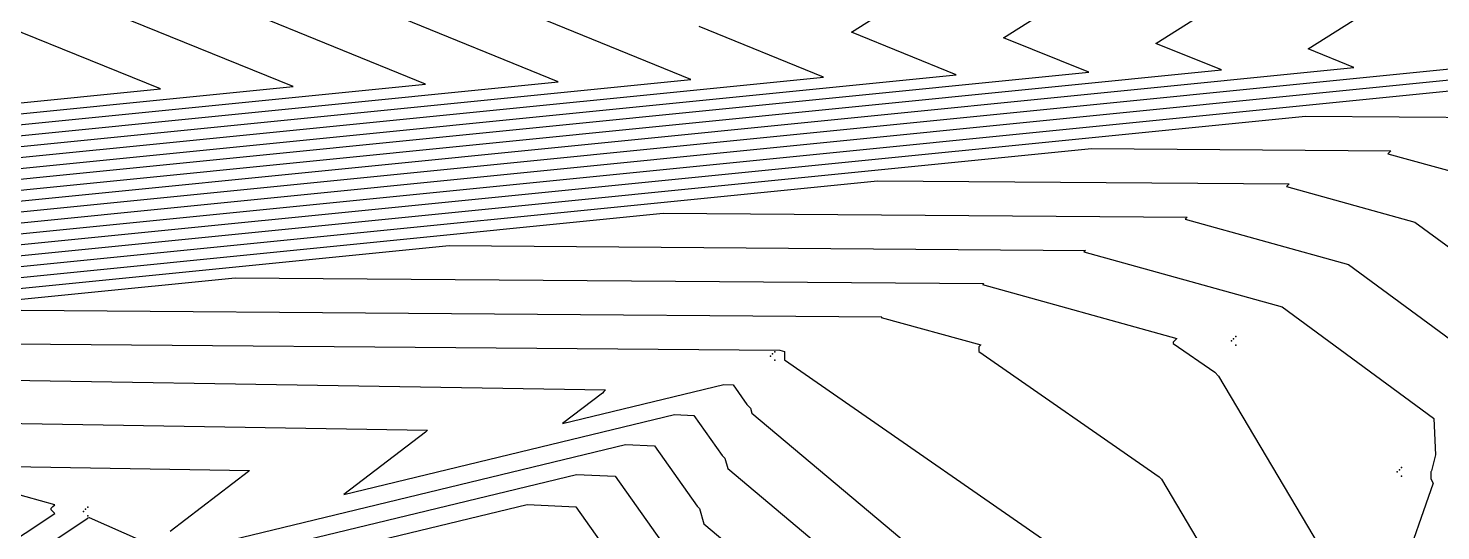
# Model space of a CAD drawing. Header units: metres. Extents: x 419582 to 423558, y 4805372 to 4807539.
# Drawn here: x 419749.7 to 419815.3, y 4805568.7 to 4805592 of the extents above; entities that cross this region are included whole.
import ezdxf

# ---------------------------------------------------------------- set-up
doc = ezdxf.new("R2010")
doc.units = ezdxf.units.M
for name, color, linetype in [('C-TINN', 4, 'Continuous'), ('C-TOPO-MAJR', 9, 'Continuous'), ('C-TOPO-MINR', 8, 'Continuous')]:
    doc.layers.add(name, color=color, linetype=linetype)

msp = doc.modelspace()

# ---------------------------------------------------------------- linework, layer by layer
at = {"layer": 'C-TINN', "color": 4, "linetype": 'Continuous', "lineweight": -3}
for p in [(419805.54, 4805577.48, 1496.7), (419805.64, 4805577.58, 1496.7), (419805.74, 4805577.68, 1496.7), (419784.14, 4805576.78, 1499.05), (419784.24, 4805576.88, 1499.05), (419784.34, 4805576.98, 1499.05), (419805.74, 4805577.28, 1496.7), (419784.34, 4805576.58, 1499.05), (419813.34, 4805571.5, 1496.8), (419813.44, 4805571.6, 1496.8), (419813.24, 4805571.4, 1496.8), (419813.44, 4805571.2, 1496.8), (419752.25, 4805569.57, 1502.91), (419752.35, 4805569.67, 1502.91), (419752.45, 4805569.77, 1502.91), (419752.45, 4805569.37, 1502.91)]:
    msp.add_point(p, dxfattribs=at)
at = {"layer": 'C-TOPO-MAJR', "color": 9, "linetype": 'Continuous', "lineweight": -3, "flags": 128}
for points, elevation in [([(419662.604, 4805557.27), (419667.374, 4805558.298), (419668.531, 4805560.448), (419668.591, 4805560.387), (419668.661, 4805560.457), (419668.731, 4805560.527), (419669.761, 4805560.823), (419679.245, 4805566.561), (419681.903, 4805567.614), (419681.959, 4805567.671), (419682.016, 4805567.727), (419684.752, 4805568.065), (419691.945, 4805572.941), (419691.945, 4805573.177), (419698.455, 4805579.232), (419698.497, 4805579.274), (419698.539, 4805579.316), (419698.852, 4805580.441), (419792.761, 4805589.835), (419787.897, 4805591.811), (419806.584, 4805603.595)], 1485), ([(419662.551, 4805562.792), (419666.353, 4805569.861), (419666.353, 4805569.865), (419666.452, 4805569.964), (419666.551, 4805570.063), (419666.64, 4805570.148), (419667.164, 4805570.379), (419667.191, 4805570.351), (419667.191, 4805570.007), (419670.143, 4805570.855), (419671.38, 4805571.604), (419676.294, 4805573.551), (419676.314, 4805573.571), (419676.333, 4805573.591), (419681.392, 4805574.216), (419685.307, 4805576.869), (419685.307, 4805577.18), (419688.85, 4805580.475), (419688.872, 4805580.498), (419688.895, 4805580.521), (419689.31, 4805582.017), (419761.983, 4805589.287), (419752.556, 4805593.115)], 1480), ([(419657.976, 4805542.526), (419665.736, 4805547.261), (419667.336, 4805547.71), (419667.425, 4805547.621), (419668.411, 4805548.276), (419684.222, 4805559.431), (419684.069, 4805559.584), (419684.069, 4805559.678), (419687.11, 4805561.518), (419687.512, 4805561.677), (419687.605, 4805561.77), (419687.698, 4805561.864), (419688.112, 4805561.915), (419698.584, 4805569.012), (419698.584, 4805569.174), (419708.061, 4805577.989), (419708.123, 4805578.05), (419708.184, 4805578.111), (419708.393, 4805578.865), (419823.539, 4805590.384)], 1490), ([(419717.934, 4805577.289), (419779.169, 4805583.415), (419803.489, 4805583.222), (419803.443, 4805583.176), (419803.396, 4805583.129), (419810.979, 4805581.027), (419816.759, 4805576.78)], 1495), ([(419736.382, 4805575.86), (419776.491, 4805575.206), (419776.416, 4805575.13), (419776.341, 4805575.055), (419774.494, 4805573.649), (419781.974, 4805575.458), (419782.406, 4805575.437), (419783.046, 4805574.534), (419783.215, 4805574.365), (419783.28, 4805574.134), (419796.344, 4805563.16)], 1500)]:
    msp.add_lwpolyline(points, dxfattribs=dict(at, elevation=elevation))
at = {"layer": 'C-TOPO-MINR', "color": 8, "linetype": 'Continuous', "lineweight": -3, "flags": 128}
for points, elevation in [([(419663.516, 4805561.893), (419666.874, 4805568.138), (419667.049, 4805567.963), (419667.062, 4805567.976), (419667.074, 4805567.989), (419670.066, 4805568.849), (419672.953, 4805570.595), (419677.416, 4805572.364), (419677.443, 4805572.391), (419677.47, 4805572.418), (419682.064, 4805572.986), (419686.634, 4805576.084), (419686.634, 4805576.38), (419690.771, 4805580.227), (419690.797, 4805580.253), (419690.824, 4805580.28), (419691.219, 4805581.702), (419768.138, 4805589.397), (419759.625, 4805592.854), (419775.103, 4805602.615), (419749.371, 4805602.895), (419726.952, 4805606.146), (419725.711, 4805606.466), (419723.915, 4805606.905)], 1481), ([(419654.796, 4805545.354), (419668.263, 4805553.571), (419668.759, 4805553.71), (419668.925, 4805553.544), (419669.231, 4805553.748), (419674.138, 4805557.21), (419674.091, 4805557.257), (419674.091, 4805557.562), (419683.964, 4805563.535), (419685.268, 4805564.052), (419685.347, 4805564.13), (419685.425, 4805564.209), (419686.768, 4805564.375), (419695.929, 4805570.584), (419695.929, 4805570.776), (419704.219, 4805578.486), (419704.273, 4805578.54), (419704.326, 4805578.593), (419704.576, 4805579.496), (419811.227, 4805590.164), (419809.101, 4805591.028), (419830.194, 4805604.329)], 1488), ([(419651.616, 4805548.183), (419665.84, 4805556.861), (419668.339, 4805557.399), (419668.945, 4805558.525), (419668.976, 4805558.493), (419669.06, 4805558.578), (419669.145, 4805558.662), (419669.684, 4805558.817), (419680.818, 4805565.552), (419683.025, 4805566.427), (419683.088, 4805566.491), (419683.152, 4805566.554), (419685.424, 4805566.835), (419693.273, 4805572.155), (419693.273, 4805572.377), (419700.377, 4805578.984), (419700.422, 4805579.029), (419700.468, 4805579.075), (419700.76, 4805580.126), (419798.916, 4805589.945), (419794.965, 4805591.55), (419814.454, 4805603.84)], 1486), ([(419653.206, 4805546.768), (419669.076, 4805556.451), (419669.304, 4805556.5), (419669.359, 4805556.602), (419669.361, 4805556.599), (419669.46, 4805556.698), (419669.559, 4805556.797), (419669.608, 4805556.811), (419682.391, 4805564.543), (419684.146, 4805565.239), (419684.218, 4805565.31), (419684.289, 4805565.382), (419686.096, 4805565.605), (419694.601, 4805571.369), (419694.601, 4805571.576), (419702.298, 4805578.735), (419702.347, 4805578.784), (419702.397, 4805578.834), (419702.668, 4805579.811), (419805.072, 4805590.055), (419802.033, 4805591.289), (419822.324, 4805604.084)], 1487), ([(419661.587, 4805563.691), (419665.042, 4805570.116), (419665.042, 4805570.157), (419665.132, 4805570.247), (419665.222, 4805570.336), (419666.057, 4805571.134), (419669.796, 4805572.781), (419669.895, 4805572.879), (419669.993, 4805572.978), (419670.581, 4805573.303), (419670.607, 4805573.277), (419670.607, 4805572.929), (419675.172, 4805574.739), (419675.184, 4805574.751), (419675.197, 4805574.763), (419680.72, 4805575.446), (419683.979, 4805577.655), (419683.979, 4805577.981), (419686.928, 4805580.724), (419686.947, 4805580.743), (419686.966, 4805580.762), (419687.402, 4805582.332), (419755.827, 4805589.177), (419745.488, 4805593.376)], 1479), ([(419652.896, 4805558.499), (419664.48, 4805560.994), (419667.288, 4805566.215), (419667.435, 4805566.069), (419667.461, 4805566.096), (419667.488, 4805566.123), (419669.99, 4805566.842), (419674.526, 4805569.586), (419678.537, 4805571.176), (419678.572, 4805571.211), (419678.606, 4805571.245), (419682.736, 4805571.756), (419687.962, 4805575.298), (419687.962, 4805575.579), (419692.692, 4805579.978), (419692.722, 4805580.009), (419692.753, 4805580.039), (419693.127, 4805581.387), (419774.294, 4805589.506), (419766.693, 4805592.593)], 1482), ([(419656.132, 4805558.09), (419665.445, 4805560.095), (419667.702, 4805564.293), (419667.82, 4805564.175), (419667.861, 4805564.217), (419667.902, 4805564.258), (419669.913, 4805564.836), (419676.099, 4805568.578), (419679.659, 4805569.989), (419679.701, 4805570.031), (419679.743, 4805570.073), (419683.408, 4805570.526), (419689.29, 4805574.512), (419689.29, 4805574.779), (419694.613, 4805579.73), (419694.647, 4805579.764), (419694.682, 4805579.798), (419695.035, 4805581.072), (419780.449, 4805589.616), (419773.761, 4805592.333)], 1483), ([(419659.368, 4805557.68), (419666.41, 4805559.196), (419668.116, 4805562.37), (419668.205, 4805562.281), (419668.261, 4805562.337), (419668.316, 4805562.393), (419669.837, 4805562.83), (419677.672, 4805567.569), (419680.781, 4805568.802), (419680.83, 4805568.851), (419680.879, 4805568.9), (419684.08, 4805569.296), (419690.618, 4805573.726), (419690.618, 4805573.978), (419696.534, 4805579.481), (419696.572, 4805579.519), (419696.611, 4805579.557), (419696.943, 4805580.756), (419786.605, 4805589.726), (419780.829, 4805592.072)], 1484), ([(419656.386, 4805543.94), (419667, 4805550.416), (419668.048, 4805550.71), (419668.175, 4805550.583), (419668.821, 4805551.012), (419679.18, 4805558.321), (419679.08, 4805558.421), (419679.08, 4805558.62), (419685.537, 4805562.526), (419686.39, 4805562.864), (419686.476, 4805562.95), (419686.562, 4805563.036), (419687.44, 4805563.145), (419697.256, 4805569.798), (419697.256, 4805569.975), (419706.14, 4805578.238), (419706.198, 4805578.295), (419706.255, 4805578.352), (419706.485, 4805579.181), (419817.383, 4805590.274)], 1489), ([(419659.565, 4805541.112), (419664.473, 4805544.106), (419666.624, 4805544.71), (419666.675, 4805544.659), (419668.002, 4805545.54), (419687.328, 4805559.176), (419688.802, 4805560.27), (419688.803, 4805560.271), (419688.804, 4805560.272), (419688.975, 4805560.418), (419688.975, 4805560.814), (419688.976, 4805560.815), (419688.977, 4805560.816), (419699.912, 4805568.226), (419699.912, 4805568.374), (419709.983, 4805577.74), (419710.048, 4805577.805), (419710.112, 4805577.87), (419710.301, 4805578.55), (419818.913, 4805589.415)], 1491), ([(419663.21, 4805540.951), (419665.912, 4805541.71), (419665.925, 4805541.697), (419667.592, 4805542.804), (419674.763, 4805547.864), (419689.643, 4805558.911), (419689.652, 4805558.92), (419689.662, 4805558.929), (419691.386, 4805560.4), (419691.386, 4805560.756), (419691.397, 4805560.767), (419691.409, 4805560.778), (419701.24, 4805567.441), (419701.24, 4805567.573), (419711.904, 4805577.492), (419711.973, 4805577.56), (419712.041, 4805577.629), (419712.21, 4805578.235), (419808.977, 4805587.915), (419817.674, 4805587.846)], 1492), ([(419714.118, 4805577.92), (419799.041, 4805586.415), (419812.946, 4805586.305), (419812.876, 4805586.235), (419812.807, 4805586.166), (419817.142, 4805584.964)], 1493), ([(419716.026, 4805577.605), (419789.105, 4805584.915), (419808.217, 4805584.763), (419808.16, 4805584.706), (419808.102, 4805584.648), (419814.06, 4805582.995), (419818.603, 4805579.658)], 1494), ([(419719.843, 4805576.974), (419769.233, 4805581.915), (419798.761, 4805581.681), (419798.726, 4805581.646), (419798.691, 4805581.611), (419807.897, 4805579.058), (419814.915, 4805573.902), (419814.94, 4805573.878), (419815.007, 4805572.19), (419814.835, 4805571.445), (419814.815, 4805571.425), (419814.795, 4805571.405), (419814.795, 4805571.085), (419814.905, 4805570.879), (419813.44, 4805566.671), (419817.761, 4805564.876)], 1496), ([(419721.751, 4805576.659), (419759.297, 4805580.415), (419794.033, 4805580.14), (419794.009, 4805580.116), (419793.986, 4805580.093), (419803.008, 4805577.591), (419802.921, 4805577.503), (419802.834, 4805577.416), (419802.834, 4805577.365), (419804.766, 4805576.026), (419804.945, 4805575.847), (419809.9, 4805567.478), (419809.932, 4805565.289), (419810.506, 4805564.878), (419810.686, 4805564.698), (419812.356, 4805564.456), (419813.087, 4805564.52), (419813.117, 4805564.55), (419813.147, 4805564.58), (419813.147, 4805564.859), (419816.862, 4805563.315)], 1497), ([(419749.361, 4805578.915), (419789.305, 4805578.598), (419789.293, 4805578.586), (419789.281, 4805578.574), (419793.902, 4805577.293), (419793.857, 4805577.248), (419793.812, 4805577.203), (419793.812, 4805576.982), (419802.186, 4805571.179), (419802.296, 4805571.069), (419805.33, 4805565.944), (419805.35, 4805564.603), (419808.534, 4805562.322), (419808.62, 4805562.236), (419813.594, 4805561.516), (419813.594, 4805561.41), (419813.741, 4805561.263), (419816.464, 4805560.122)], 1498), ([(419739.425, 4805577.415), (419784.576, 4805577.057), (419784.576, 4805577.056), (419784.575, 4805577.056), (419784.795, 4805576.995), (419784.793, 4805576.993), (419784.791, 4805576.991), (419784.791, 4805576.599), (419799.606, 4805566.331)], 1499), ([(419735.267, 4805573.876), (419768.23, 4805573.338), (419768.18, 4805573.288), (419768.131, 4805573.239), (419764.34, 4805570.353), (419779.695, 4805574.067), (419780.581, 4805574.023), (419781.895, 4805572.17), (419782.032, 4805572.033), (419782.164, 4805571.559), (419792.615, 4805562.78), (419793.578, 4805561.825), (419794.183, 4805560.967), (419797.325, 4805558.481), (419797.399, 4805558.555), (419797.472, 4805558.629), (419797.525, 4805558.576), (419798.837, 4805557.833), (419798.837, 4805557.497), (419798.87, 4805557.465), (419802.57, 4805553.618), (419808.675, 4805550.105), (419817.614, 4805544.26)], 1501), ([(419758.168, 4805568.019), (419777.416, 4805572.675), (419778.755, 4805572.609), (419780.744, 4805569.806), (419780.848, 4805569.701), (419781.048, 4805568.984), (419788.886, 4805562.4)], 1502), ([(419746.823, 4805566.759), (419750.917, 4805569.475), (419750.753, 4805569.639), (419750.753, 4805569.712), (419750.835, 4805569.794), (419750.917, 4805569.875), (419744.263, 4805571.726), (419759.968, 4805571.47), (419759.945, 4805571.446), (419759.921, 4805571.423), (419756.271, 4805568.643)], 1502), ([(419759.389, 4805567.475), (419775.136, 4805571.284), (419776.93, 4805571.196), (419779.593, 4805567.441)], 1503), ([(419760.61, 4805566.93), (419772.857, 4805569.892), (419775.105, 4805569.782), (419778.441, 4805565.077)], 1504), ([(419747.509, 4805565.981), (419752.455, 4805569.262), (419752.456, 4805569.263), (419752.457, 4805569.264), (419752.511, 4805569.28), (419757.486, 4805567.093)], 1503)]:
    msp.add_lwpolyline(points, dxfattribs=dict(at, elevation=elevation))

doc.saveas('drawing.dxf')
